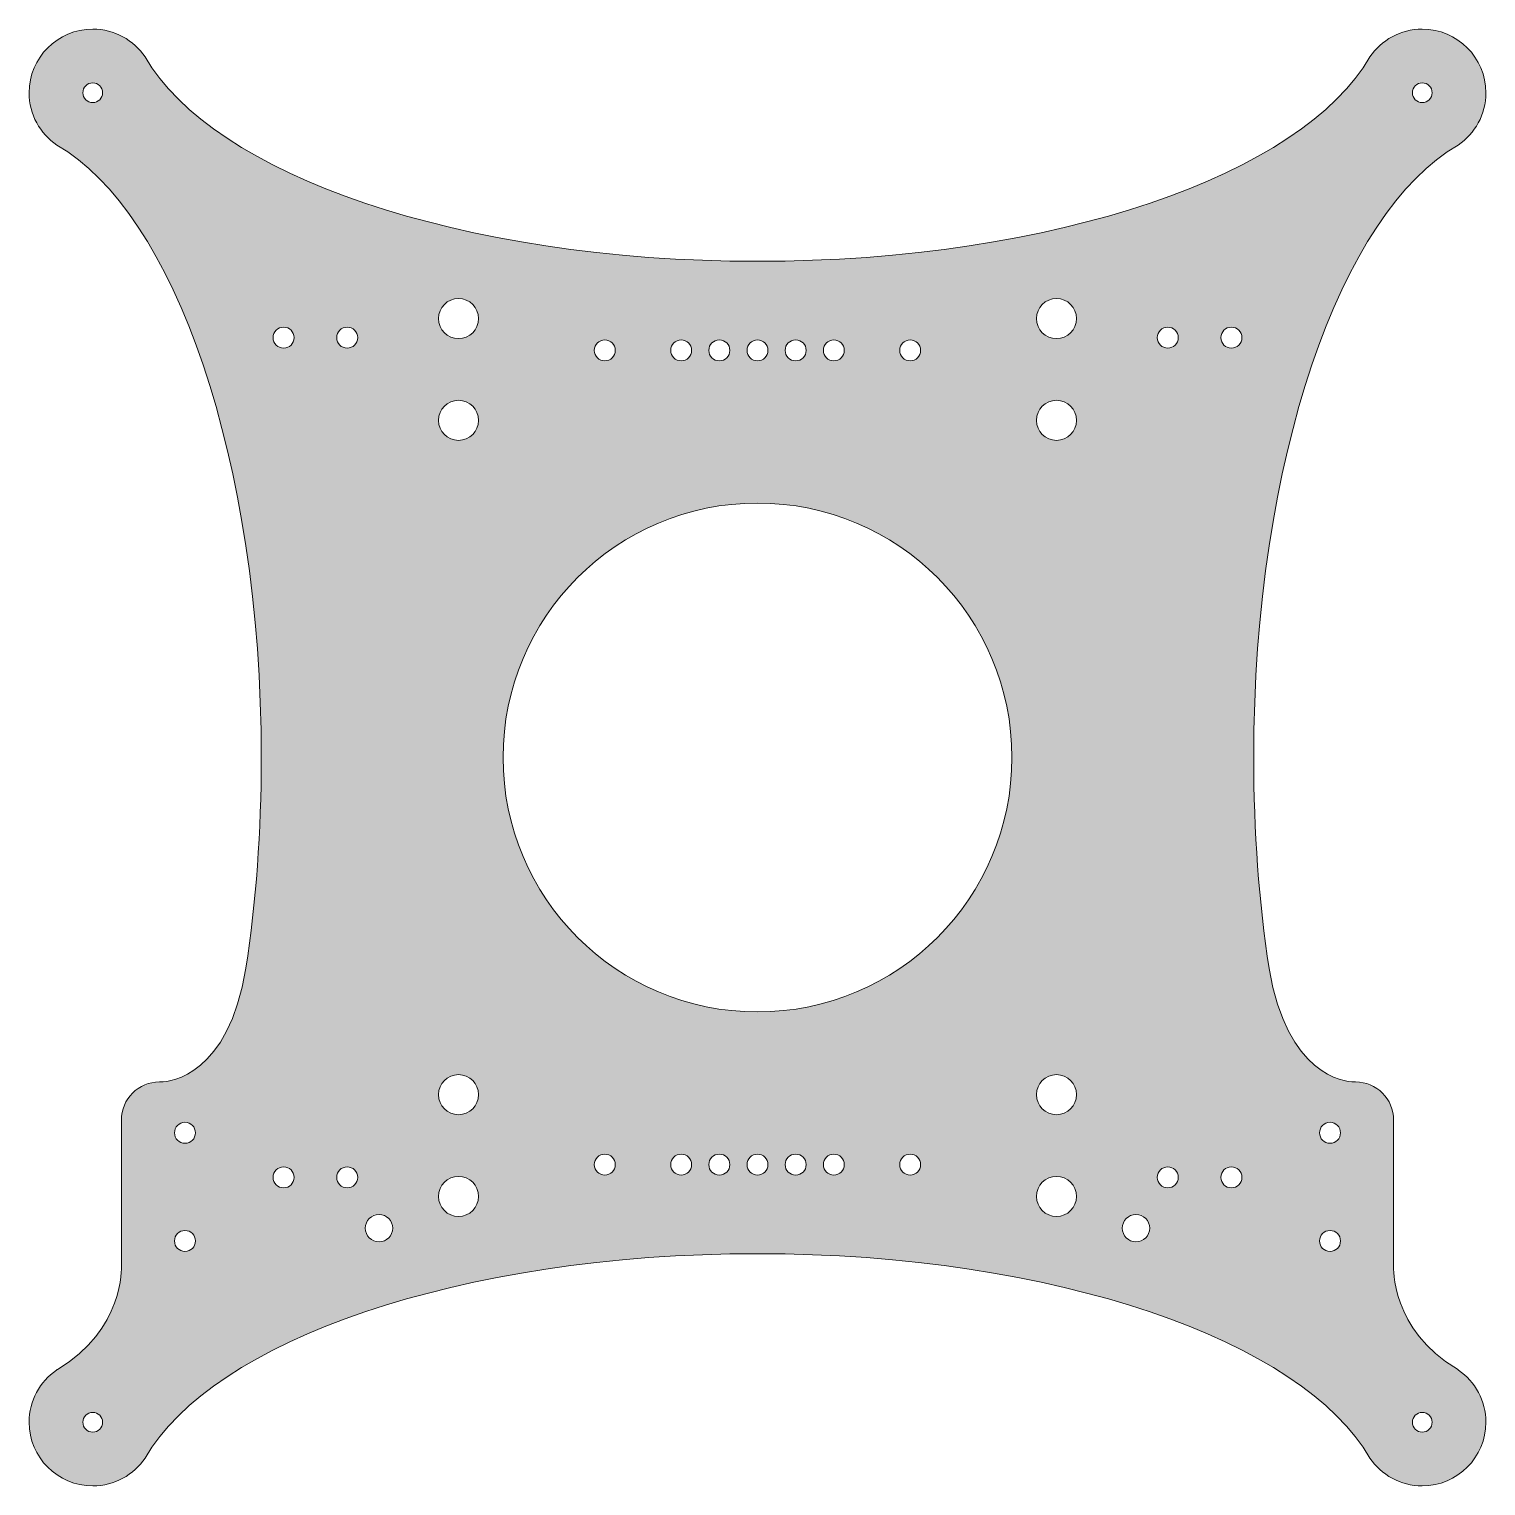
# Model space of a CAD drawing. Header units: inches. Extents: x 1 to 230, y 0 to 230.
import ezdxf

# ---------------------------------------------------------------- set-up
doc = ezdxf.new("R2010")
doc.units = ezdxf.units.IN
doc.header["$MEASUREMENT"] = 0
doc.layers.add('Calque 1', color=7, linetype='Continuous')

msp = doc.modelspace()

# ---------------------------------------------------------------- hatches: boundary and pattern name
at = {"layer": 'Calque 1'}
h = msp.add_hatch(color=250, dxfattribs=at)
h.dxf.hatch_style = 2
edge = h.paths.add_edge_path()
edge.add_spline(control_points=[(225.21, 18.7), (225.22, 18.7), (225.22, 18.7), (225.23, 18.69), (225.21, 18.71), (225.19, 18.72), (225.17, 18.73), (225.16, 18.74), (225.16, 18.74), (225.15, 18.75), (225.1, 18.77), (225.06, 18.8), (225.02, 18.82), (214.52, 25.03), (215, 35), (215, 35), (215, 35), (215, 58), (215, 58), (215, 61.31), (212.31, 64), (209, 64), (209, 64), (208.78, 64), (208.78, 64), (207.24, 64.04), (198.21, 65.01), (195.42, 81.84), (193.85, 92.2), (193, 103.37), (193, 115), (193, 161.68), (206.71, 200.81), (225.15, 211.26), (227.78, 213.06), (229.5, 216.08), (229.5, 219.5), (229.5, 225.02), (225.02, 229.5), (219.5, 229.5), (216.07, 229.5), (213.06, 227.77), (211.25, 225.15), (200.8, 206.71), (161.68, 193), (115, 193), (68.32, 193), (29.2, 206.71), (18.75, 225.15), (16.94, 227.77), (13.93, 229.5), (10.5, 229.5), (4.98, 229.5), (0.5, 225.02), (0.5, 219.5), (0.5, 216.08), (2.22, 213.06), (4.85, 211.26), (23.29, 200.81), (37, 161.68), (37, 115), (37, 103.38), (36.15, 92.23), (34.59, 81.87), (31.8, 65.01), (22.76, 64.04), (21.22, 64), (21.22, 64), (21, 64), (21, 64), (17.69, 64), (15, 61.31), (15, 58), (15, 58), (15, 35), (15, 35), (15, 35), (15, 35), (15, 35), (15, 35), (15, 35), (15, 35), (15, 35), (15.48, 25.01), (4.96, 18.81), (4.92, 18.79), (4.88, 18.76), (4.85, 18.74), (4.84, 18.74), (4.84, 18.74), (4.83, 18.73), (4.81, 18.72), (4.79, 18.71), (4.77, 18.69), (4.78, 18.7), (4.78, 18.7), (4.79, 18.7), (2.2, 16.89), (0.5, 13.9), (0.5, 10.5), (0.5, 4.98), (4.98, 0.5), (10.5, 0.5), (13.93, 0.5), (16.94, 2.23), (18.75, 4.85), (29.2, 23.29), (68.32, 37), (115, 37), (161.68, 37), (200.8, 23.29), (211.25, 4.85), (213.06, 2.23), (216.07, 0.5), (219.5, 0.5), (225.02, 0.5), (229.5, 4.98), (229.5, 10.5), (229.5, 13.9), (227.8, 16.89), (225.21, 18.7)], knot_values=[0, 0, 0, 0, 1, 1, 1, 2, 2, 2, 3, 3, 3, 4, 4, 4, 5, 5, 5, 6, 6, 6, 7, 7, 7, 8, 8, 8, 9, 9, 9, 10, 10, 10, 11, 11, 11, 12, 12, 12, 13, 13, 13, 14, 14, 14, 15, 15, 15, 16, 16, 16, 17, 17, 17, 18, 18, 18, 19, 19, 19, 20, 20, 20, 21, 21, 21, 22, 22, 22, 23, 23, 23, 24, 24, 24, 25, 25, 25, 26, 26, 26, 27, 27, 27, 28, 28, 28, 29, 29, 29, 30, 30, 30, 31, 31, 31, 32, 32, 32, 33, 33, 33, 34, 34, 34, 35, 35, 35, 36, 36, 36, 37, 37, 37, 38, 38, 38, 39, 39, 39, 40, 40, 40, 40], degree=3, periodic=1)
edge = h.paths.add_edge_path()
edge.add_spline(control_points=[(219.5, 221.05), (220.36, 221.05), (221.05, 220.36), (221.05, 219.5), (221.05, 218.64), (220.36, 217.95), (219.5, 217.95), (218.64, 217.95), (217.95, 218.64), (217.95, 219.5), (217.95, 220.36), (218.64, 221.05), (219.5, 221.05)], knot_values=[0, 0, 0, 0, 1, 1, 1, 2, 2, 2, 3, 3, 3, 4, 4, 4, 4], degree=3, periodic=1)
edge = h.paths.add_edge_path()
edge.add_spline(control_points=[(10.5, 217.95), (9.64, 217.95), (8.95, 218.64), (8.95, 219.5), (8.95, 220.36), (9.64, 221.05), (10.5, 221.05), (11.36, 221.05), (12.05, 220.36), (12.05, 219.5), (12.05, 218.64), (11.36, 217.95), (10.5, 217.95)], knot_values=[0, 0, 0, 0, 1, 1, 1, 2, 2, 2, 3, 3, 3, 4, 4, 4, 4], degree=3, periodic=1)
edge = h.paths.add_edge_path()
edge.add_spline(control_points=[(10.5, 8.95), (9.64, 8.95), (8.95, 9.64), (8.95, 10.5), (8.95, 11.36), (9.64, 12.05), (10.5, 12.05), (11.36, 12.05), (12.05, 11.36), (12.05, 10.5), (12.05, 9.64), (11.36, 8.95), (10.5, 8.95)], knot_values=[0, 0, 0, 0, 1, 1, 1, 2, 2, 2, 3, 3, 3, 4, 4, 4, 4], degree=3, periodic=1)
edge = h.paths.add_edge_path()
edge.add_spline(control_points=[(25, 37.35), (24.09, 37.35), (23.35, 38.09), (23.35, 39), (23.35, 39.91), (24.09, 40.65), (25, 40.65), (25.91, 40.65), (26.65, 39.91), (26.65, 39), (26.65, 38.09), (25.91, 37.35), (25, 37.35)], knot_values=[0, 0, 0, 0, 1, 1, 1, 2, 2, 2, 3, 3, 3, 4, 4, 4, 4], degree=3, periodic=1)
edge = h.paths.add_edge_path()
edge.add_spline(control_points=[(25, 54.35), (24.09, 54.35), (23.35, 55.09), (23.35, 56), (23.35, 56.91), (24.09, 57.65), (25, 57.65), (25.91, 57.65), (26.65, 56.91), (26.65, 56), (26.65, 55.09), (25.91, 54.35), (25, 54.35)], knot_values=[0, 0, 0, 0, 1, 1, 1, 2, 2, 2, 3, 3, 3, 4, 4, 4, 4], degree=3, periodic=1)
edge = h.paths.add_edge_path()
edge.add_spline(control_points=[(139, 180.65), (139.91, 180.65), (140.65, 179.91), (140.65, 179), (140.65, 178.09), (139.91, 177.35), (139, 177.35), (138.09, 177.35), (137.35, 178.09), (137.35, 179), (137.35, 179.91), (138.09, 180.65), (139, 180.65)], knot_values=[0, 0, 0, 0, 1, 1, 1, 2, 2, 2, 3, 3, 3, 4, 4, 4, 4], degree=3, periodic=1)
edge = h.paths.add_edge_path()
edge.add_spline(control_points=[(127, 180.65), (127.91, 180.65), (128.65, 179.91), (128.65, 179), (128.65, 178.09), (127.91, 177.35), (127, 177.35), (126.09, 177.35), (125.35, 178.09), (125.35, 179), (125.35, 179.91), (126.09, 180.65), (127, 180.65)], knot_values=[0, 0, 0, 0, 1, 1, 1, 2, 2, 2, 3, 3, 3, 4, 4, 4, 4], degree=3, periodic=1)
edge = h.paths.add_edge_path()
edge.add_spline(control_points=[(121, 180.65), (121.91, 180.65), (122.65, 179.91), (122.65, 179), (122.65, 178.09), (121.91, 177.35), (121, 177.35), (120.09, 177.35), (119.35, 178.09), (119.35, 179), (119.35, 179.91), (120.09, 180.65), (121, 180.65)], knot_values=[0, 0, 0, 0, 1, 1, 1, 2, 2, 2, 3, 3, 3, 4, 4, 4, 4], degree=3, periodic=1)
edge = h.paths.add_edge_path()
edge.add_spline(control_points=[(115, 180.65), (115.91, 180.65), (116.65, 179.91), (116.65, 179), (116.65, 178.09), (115.91, 177.35), (115, 177.35), (114.09, 177.35), (113.35, 178.09), (113.35, 179), (113.35, 179.91), (114.09, 180.65), (115, 180.65)], knot_values=[0, 0, 0, 0, 1, 1, 1, 2, 2, 2, 3, 3, 3, 4, 4, 4, 4], degree=3, periodic=1)
edge = h.paths.add_edge_path()
edge.add_spline(control_points=[(109, 180.65), (109.91, 180.65), (110.65, 179.91), (110.65, 179), (110.65, 178.09), (109.91, 177.35), (109, 177.35), (108.09, 177.35), (107.35, 178.09), (107.35, 179), (107.35, 179.91), (108.09, 180.65), (109, 180.65)], knot_values=[0, 0, 0, 0, 1, 1, 1, 2, 2, 2, 3, 3, 3, 4, 4, 4, 4], degree=3, periodic=1)
edge = h.paths.add_edge_path()
edge.add_spline(control_points=[(103, 180.65), (103.91, 180.65), (104.65, 179.91), (104.65, 179), (104.65, 178.09), (103.91, 177.35), (103, 177.35), (102.09, 177.35), (101.35, 178.09), (101.35, 179), (101.35, 179.91), (102.09, 180.65), (103, 180.65)], knot_values=[0, 0, 0, 0, 1, 1, 1, 2, 2, 2, 3, 3, 3, 4, 4, 4, 4], degree=3, periodic=1)
edge = h.paths.add_edge_path()
edge.add_spline(control_points=[(91, 180.65), (91.91, 180.65), (92.65, 179.91), (92.65, 179), (92.65, 178.09), (91.91, 177.35), (91, 177.35), (90.09, 177.35), (89.35, 178.09), (89.35, 179), (89.35, 179.91), (90.09, 180.65), (91, 180.65)], knot_values=[0, 0, 0, 0, 1, 1, 1, 2, 2, 2, 3, 3, 3, 4, 4, 4, 4], degree=3, periodic=1)
edge = h.paths.add_edge_path()
edge.add_spline(control_points=[(40.5, 47.35), (39.59, 47.35), (38.85, 48.09), (38.85, 49), (38.85, 49.91), (39.59, 50.65), (40.5, 50.65), (41.41, 50.65), (42.15, 49.91), (42.15, 49), (42.15, 48.09), (41.41, 47.35), (40.5, 47.35)], knot_values=[0, 0, 0, 0, 1, 1, 1, 2, 2, 2, 3, 3, 3, 4, 4, 4, 4], degree=3, periodic=1)
edge = h.paths.add_edge_path()
edge.add_spline(control_points=[(40.5, 179.35), (39.59, 179.35), (38.85, 180.09), (38.85, 181), (38.85, 181.91), (39.59, 182.65), (40.5, 182.65), (41.41, 182.65), (42.15, 181.91), (42.15, 181), (42.15, 180.09), (41.41, 179.35), (40.5, 179.35)], knot_values=[0, 0, 0, 0, 1, 1, 1, 2, 2, 2, 3, 3, 3, 4, 4, 4, 4], degree=3, periodic=1)
edge = h.paths.add_edge_path()
edge.add_spline(control_points=[(50.5, 47.35), (49.59, 47.35), (48.85, 48.09), (48.85, 49), (48.85, 49.91), (49.59, 50.65), (50.5, 50.65), (51.41, 50.65), (52.15, 49.91), (52.15, 49), (52.15, 48.09), (51.41, 47.35), (50.5, 47.35)], knot_values=[0, 0, 0, 0, 1, 1, 1, 2, 2, 2, 3, 3, 3, 4, 4, 4, 4], degree=3, periodic=1)
edge = h.paths.add_edge_path()
edge.add_spline(control_points=[(50.5, 179.35), (49.59, 179.35), (48.85, 180.09), (48.85, 181), (48.85, 181.91), (49.59, 182.65), (50.5, 182.65), (51.41, 182.65), (52.15, 181.91), (52.15, 181), (52.15, 180.09), (51.41, 179.35), (50.5, 179.35)], knot_values=[0, 0, 0, 0, 1, 1, 1, 2, 2, 2, 3, 3, 3, 4, 4, 4, 4], degree=3, periodic=1)
edge = h.paths.add_edge_path()
edge.add_spline(control_points=[(55.5, 38.85), (54.31, 38.85), (53.35, 39.81), (53.35, 41), (53.35, 42.19), (54.31, 43.15), (55.5, 43.15), (56.69, 43.15), (57.65, 42.19), (57.65, 41), (57.65, 39.81), (56.69, 38.85), (55.5, 38.85)], knot_values=[0, 0, 0, 0, 1, 1, 1, 2, 2, 2, 3, 3, 3, 4, 4, 4, 4], degree=3, periodic=1)
edge = h.paths.add_edge_path()
edge.add_spline(control_points=[(68, 42.85), (66.26, 42.85), (64.85, 44.26), (64.85, 46), (64.85, 47.74), (66.26, 49.15), (68, 49.15), (69.74, 49.15), (71.15, 47.74), (71.15, 46), (71.15, 44.26), (69.74, 42.85), (68, 42.85)], knot_values=[0, 0, 0, 0, 1, 1, 1, 2, 2, 2, 3, 3, 3, 4, 4, 4, 4], degree=3, periodic=1)
edge = h.paths.add_edge_path()
edge.add_spline(control_points=[(68, 58.85), (66.26, 58.85), (64.85, 60.26), (64.85, 62), (64.85, 63.74), (66.26, 65.15), (68, 65.15), (69.74, 65.15), (71.15, 63.74), (71.15, 62), (71.15, 60.26), (69.74, 58.85), (68, 58.85)], knot_values=[0, 0, 0, 0, 1, 1, 1, 2, 2, 2, 3, 3, 3, 4, 4, 4, 4], degree=3, periodic=1)
edge = h.paths.add_edge_path()
edge.add_spline(control_points=[(68, 164.85), (66.26, 164.85), (64.85, 166.26), (64.85, 168), (64.85, 169.74), (66.26, 171.15), (68, 171.15), (69.74, 171.15), (71.15, 169.74), (71.15, 168), (71.15, 166.26), (69.74, 164.85), (68, 164.85)], knot_values=[0, 0, 0, 0, 1, 1, 1, 2, 2, 2, 3, 3, 3, 4, 4, 4, 4], degree=3, periodic=1)
edge = h.paths.add_edge_path()
edge.add_spline(control_points=[(68, 180.85), (66.26, 180.85), (64.85, 182.26), (64.85, 184), (64.85, 185.74), (66.26, 187.15), (68, 187.15), (69.74, 187.15), (71.15, 185.74), (71.15, 184), (71.15, 182.26), (69.74, 180.85), (68, 180.85)], knot_values=[0, 0, 0, 0, 1, 1, 1, 2, 2, 2, 3, 3, 3, 4, 4, 4, 4], degree=3, periodic=1)
edge = h.paths.add_edge_path()
edge.add_spline(control_points=[(91, 49.35), (90.09, 49.35), (89.35, 50.09), (89.35, 51), (89.35, 51.91), (90.09, 52.65), (91, 52.65), (91.91, 52.65), (92.65, 51.91), (92.65, 51), (92.65, 50.09), (91.91, 49.35), (91, 49.35)], knot_values=[0, 0, 0, 0, 1, 1, 1, 2, 2, 2, 3, 3, 3, 4, 4, 4, 4], degree=3, periodic=1)
edge = h.paths.add_edge_path()
edge.add_spline(control_points=[(103, 49.35), (102.09, 49.35), (101.35, 50.09), (101.35, 51), (101.35, 51.91), (102.09, 52.65), (103, 52.65), (103.91, 52.65), (104.65, 51.91), (104.65, 51), (104.65, 50.09), (103.91, 49.35), (103, 49.35)], knot_values=[0, 0, 0, 0, 1, 1, 1, 2, 2, 2, 3, 3, 3, 4, 4, 4, 4], degree=3, periodic=1)
edge = h.paths.add_edge_path()
edge.add_spline(control_points=[(109, 49.35), (108.09, 49.35), (107.35, 50.09), (107.35, 51), (107.35, 51.91), (108.09, 52.65), (109, 52.65), (109.91, 52.65), (110.65, 51.91), (110.65, 51), (110.65, 50.09), (109.91, 49.35), (109, 49.35)], knot_values=[0, 0, 0, 0, 1, 1, 1, 2, 2, 2, 3, 3, 3, 4, 4, 4, 4], degree=3, periodic=1)
edge = h.paths.add_edge_path()
edge.add_spline(control_points=[(115, 49.35), (114.09, 49.35), (113.35, 50.09), (113.35, 51), (113.35, 51.91), (114.09, 52.65), (115, 52.65), (115.91, 52.65), (116.65, 51.91), (116.65, 51), (116.65, 50.09), (115.91, 49.35), (115, 49.35)], knot_values=[0, 0, 0, 0, 1, 1, 1, 2, 2, 2, 3, 3, 3, 4, 4, 4, 4], degree=3, periodic=1)
edge = h.paths.add_edge_path()
edge.add_spline(control_points=[(121, 49.35), (120.09, 49.35), (119.35, 50.09), (119.35, 51), (119.35, 51.91), (120.09, 52.65), (121, 52.65), (121.91, 52.65), (122.65, 51.91), (122.65, 51), (122.65, 50.09), (121.91, 49.35), (121, 49.35)], knot_values=[0, 0, 0, 0, 1, 1, 1, 2, 2, 2, 3, 3, 3, 4, 4, 4, 4], degree=3, periodic=1)
edge = h.paths.add_edge_path()
edge.add_spline(control_points=[(127, 49.35), (126.09, 49.35), (125.35, 50.09), (125.35, 51), (125.35, 51.91), (126.09, 52.65), (127, 52.65), (127.91, 52.65), (128.65, 51.91), (128.65, 51), (128.65, 50.09), (127.91, 49.35), (127, 49.35)], knot_values=[0, 0, 0, 0, 1, 1, 1, 2, 2, 2, 3, 3, 3, 4, 4, 4, 4], degree=3, periodic=1)
edge = h.paths.add_edge_path()
edge.add_spline(control_points=[(139, 49.35), (138.09, 49.35), (137.35, 50.09), (137.35, 51), (137.35, 51.91), (138.09, 52.65), (139, 52.65), (139.91, 52.65), (140.65, 51.91), (140.65, 51), (140.65, 50.09), (139.91, 49.35), (139, 49.35)], knot_values=[0, 0, 0, 0, 1, 1, 1, 2, 2, 2, 3, 3, 3, 4, 4, 4, 4], degree=3, periodic=1)
edge = h.paths.add_edge_path()
edge.add_spline(control_points=[(115, 75), (92.91, 75), (75, 92.91), (75, 115), (75, 137.09), (92.91, 155), (115, 155), (137.09, 155), (155, 137.09), (155, 115), (155, 92.91), (137.09, 75), (115, 75)], knot_values=[0, 0, 0, 0, 1, 1, 1, 2, 2, 2, 3, 3, 3, 4, 4, 4, 4], degree=3, periodic=1)
edge = h.paths.add_edge_path()
edge.add_spline(control_points=[(162, 42.85), (160.26, 42.85), (158.85, 44.26), (158.85, 46), (158.85, 47.74), (160.26, 49.15), (162, 49.15), (163.74, 49.15), (165.15, 47.74), (165.15, 46), (165.15, 44.26), (163.74, 42.85), (162, 42.85)], knot_values=[0, 0, 0, 0, 1, 1, 1, 2, 2, 2, 3, 3, 3, 4, 4, 4, 4], degree=3, periodic=1)
edge = h.paths.add_edge_path()
edge.add_spline(control_points=[(162, 58.85), (160.26, 58.85), (158.85, 60.26), (158.85, 62), (158.85, 63.74), (160.26, 65.15), (162, 65.15), (163.74, 65.15), (165.15, 63.74), (165.15, 62), (165.15, 60.26), (163.74, 58.85), (162, 58.85)], knot_values=[0, 0, 0, 0, 1, 1, 1, 2, 2, 2, 3, 3, 3, 4, 4, 4, 4], degree=3, periodic=1)
edge = h.paths.add_edge_path()
edge.add_spline(control_points=[(162, 164.85), (160.26, 164.85), (158.85, 166.26), (158.85, 168), (158.85, 169.74), (160.26, 171.15), (162, 171.15), (163.74, 171.15), (165.15, 169.74), (165.15, 168), (165.15, 166.26), (163.74, 164.85), (162, 164.85)], knot_values=[0, 0, 0, 0, 1, 1, 1, 2, 2, 2, 3, 3, 3, 4, 4, 4, 4], degree=3, periodic=1)
edge = h.paths.add_edge_path()
edge.add_spline(control_points=[(162, 180.85), (160.26, 180.85), (158.85, 182.26), (158.85, 184), (158.85, 185.74), (160.26, 187.15), (162, 187.15), (163.74, 187.15), (165.15, 185.74), (165.15, 184), (165.15, 182.26), (163.74, 180.85), (162, 180.85)], knot_values=[0, 0, 0, 0, 1, 1, 1, 2, 2, 2, 3, 3, 3, 4, 4, 4, 4], degree=3, periodic=1)
edge = h.paths.add_edge_path()
edge.add_spline(control_points=[(174.5, 38.85), (173.31, 38.85), (172.35, 39.81), (172.35, 41), (172.35, 42.19), (173.31, 43.15), (174.5, 43.15), (175.69, 43.15), (176.65, 42.19), (176.65, 41), (176.65, 39.81), (175.69, 38.85), (174.5, 38.85)], knot_values=[0, 0, 0, 0, 1, 1, 1, 2, 2, 2, 3, 3, 3, 4, 4, 4, 4], degree=3, periodic=1)
edge = h.paths.add_edge_path()
edge.add_spline(control_points=[(179.5, 47.35), (178.59, 47.35), (177.85, 48.09), (177.85, 49), (177.85, 49.91), (178.59, 50.65), (179.5, 50.65), (180.41, 50.65), (181.15, 49.91), (181.15, 49), (181.15, 48.09), (180.41, 47.35), (179.5, 47.35)], knot_values=[0, 0, 0, 0, 1, 1, 1, 2, 2, 2, 3, 3, 3, 4, 4, 4, 4], degree=3, periodic=1)
edge = h.paths.add_edge_path()
edge.add_spline(control_points=[(179.5, 179.35), (178.59, 179.35), (177.85, 180.09), (177.85, 181), (177.85, 181.91), (178.59, 182.65), (179.5, 182.65), (180.41, 182.65), (181.15, 181.91), (181.15, 181), (181.15, 180.09), (180.41, 179.35), (179.5, 179.35)], knot_values=[0, 0, 0, 0, 1, 1, 1, 2, 2, 2, 3, 3, 3, 4, 4, 4, 4], degree=3, periodic=1)
edge = h.paths.add_edge_path()
edge.add_spline(control_points=[(189.5, 47.35), (188.59, 47.35), (187.85, 48.09), (187.85, 49), (187.85, 49.91), (188.59, 50.65), (189.5, 50.65), (190.41, 50.65), (191.15, 49.91), (191.15, 49), (191.15, 48.09), (190.41, 47.35), (189.5, 47.35)], knot_values=[0, 0, 0, 0, 1, 1, 1, 2, 2, 2, 3, 3, 3, 4, 4, 4, 4], degree=3, periodic=1)
edge = h.paths.add_edge_path()
edge.add_spline(control_points=[(189.5, 179.35), (188.59, 179.35), (187.85, 180.09), (187.85, 181), (187.85, 181.91), (188.59, 182.65), (189.5, 182.65), (190.41, 182.65), (191.15, 181.91), (191.15, 181), (191.15, 180.09), (190.41, 179.35), (189.5, 179.35)], knot_values=[0, 0, 0, 0, 1, 1, 1, 2, 2, 2, 3, 3, 3, 4, 4, 4, 4], degree=3, periodic=1)
edge = h.paths.add_edge_path()
edge.add_spline(control_points=[(205, 37.35), (204.09, 37.35), (203.35, 38.09), (203.35, 39), (203.35, 39.91), (204.09, 40.65), (205, 40.65), (205.91, 40.65), (206.65, 39.91), (206.65, 39), (206.65, 38.09), (205.91, 37.35), (205, 37.35)], knot_values=[0, 0, 0, 0, 1, 1, 1, 2, 2, 2, 3, 3, 3, 4, 4, 4, 4], degree=3, periodic=1)
edge = h.paths.add_edge_path()
edge.add_spline(control_points=[(205, 54.35), (204.09, 54.35), (203.35, 55.09), (203.35, 56), (203.35, 56.91), (204.09, 57.65), (205, 57.65), (205.91, 57.65), (206.65, 56.91), (206.65, 56), (206.65, 55.09), (205.91, 54.35), (205, 54.35)], knot_values=[0, 0, 0, 0, 1, 1, 1, 2, 2, 2, 3, 3, 3, 4, 4, 4, 4], degree=3, periodic=1)
edge = h.paths.add_edge_path()
edge.add_spline(control_points=[(219.5, 8.95), (218.64, 8.95), (217.95, 9.64), (217.95, 10.5), (217.95, 11.36), (218.64, 12.05), (219.5, 12.05), (220.36, 12.05), (221.05, 11.36), (221.05, 10.5), (221.05, 9.64), (220.36, 8.95), (219.5, 8.95)], knot_values=[0, 0, 0, 0, 1, 1, 1, 2, 2, 2, 3, 3, 3, 4, 4, 4, 4], degree=3, periodic=1)

# ---------------------------------------------------------------- linework, layer by layer
at = {"layer": 'Calque 1', "lineweight": 0}
for points, knots in [([(225.21, 18.7), (225.22, 18.7), (225.22, 18.7), (225.23, 18.69), (225.21, 18.71), (225.19, 18.72), (225.17, 18.73), (225.16, 18.74), (225.16, 18.74), (225.15, 18.75), (225.1, 18.77), (225.06, 18.8), (225.02, 18.82), (214.52, 25.03), (215, 35), (215, 35), (215, 35), (215, 58), (215, 58), (215, 61.31), (212.31, 64), (209, 64), (209, 64), (208.78, 64), (208.78, 64), (207.24, 64.04), (198.21, 65.01), (195.42, 81.84), (193.85, 92.2), (193, 103.37), (193, 115), (193, 161.68), (206.71, 200.81), (225.15, 211.26), (227.78, 213.06), (229.5, 216.08), (229.5, 219.5), (229.5, 225.02), (225.02, 229.5), (219.5, 229.5), (216.07, 229.5), (213.06, 227.77), (211.25, 225.15), (200.8, 206.71), (161.68, 193), (115, 193), (68.32, 193), (29.2, 206.71), (18.75, 225.15), (16.94, 227.77), (13.93, 229.5), (10.5, 229.5), (4.98, 229.5), (0.5, 225.02), (0.5, 219.5), (0.5, 216.08), (2.22, 213.06), (4.85, 211.26), (23.29, 200.81), (37, 161.68), (37, 115), (37, 103.38), (36.15, 92.23), (34.59, 81.87), (31.8, 65.01), (22.76, 64.04), (21.22, 64), (21.22, 64), (21, 64), (21, 64), (17.69, 64), (15, 61.31), (15, 58), (15, 58), (15, 35), (15, 35), (15, 35), (15, 35), (15, 35), (15, 35), (15, 35), (15, 35), (15, 35), (15.48, 25.01), (4.96, 18.81), (4.92, 18.79), (4.88, 18.76), (4.85, 18.74), (4.84, 18.74), (4.84, 18.74), (4.83, 18.73), (4.81, 18.72), (4.79, 18.71), (4.77, 18.69), (4.78, 18.7), (4.78, 18.7), (4.79, 18.7), (2.2, 16.89), (0.5, 13.9), (0.5, 10.5), (0.5, 4.98), (4.98, 0.5), (10.5, 0.5), (13.93, 0.5), (16.94, 2.23), (18.75, 4.85), (29.2, 23.29), (68.32, 37), (115, 37), (161.68, 37), (200.8, 23.29), (211.25, 4.85), (213.06, 2.23), (216.07, 0.5), (219.5, 0.5), (225.02, 0.5), (229.5, 4.98), (229.5, 10.5), (229.5, 13.9), (227.8, 16.89), (225.21, 18.7)], [0, 0, 0, 0, 1, 1, 1, 2, 2, 2, 3, 3, 3, 4, 4, 4, 5, 5, 5, 6, 6, 6, 7, 7, 7, 8, 8, 8, 9, 9, 9, 10, 10, 10, 11, 11, 11, 12, 12, 12, 13, 13, 13, 14, 14, 14, 15, 15, 15, 16, 16, 16, 17, 17, 17, 18, 18, 18, 19, 19, 19, 20, 20, 20, 21, 21, 21, 22, 22, 22, 23, 23, 23, 24, 24, 24, 25, 25, 25, 26, 26, 26, 27, 27, 27, 28, 28, 28, 29, 29, 29, 30, 30, 30, 31, 31, 31, 32, 32, 32, 33, 33, 33, 34, 34, 34, 35, 35, 35, 36, 36, 36, 37, 37, 37, 38, 38, 38, 39, 39, 39, 40, 40, 40, 40]), ([(10.5, 217.95), (9.64, 217.95), (8.95, 218.64), (8.95, 219.5), (8.95, 220.36), (9.64, 221.05), (10.5, 221.05), (11.36, 221.05), (12.05, 220.36), (12.05, 219.5), (12.05, 218.64), (11.36, 217.95), (10.5, 217.95)], [0, 0, 0, 0, 1, 1, 1, 2, 2, 2, 3, 3, 3, 4, 4, 4, 4]), ([(219.5, 221.05), (220.36, 221.05), (221.05, 220.36), (221.05, 219.5), (221.05, 218.64), (220.36, 217.95), (219.5, 217.95), (218.64, 217.95), (217.95, 218.64), (217.95, 219.5), (217.95, 220.36), (218.64, 221.05), (219.5, 221.05)], [0, 0, 0, 0, 1, 1, 1, 2, 2, 2, 3, 3, 3, 4, 4, 4, 4]), ([(68, 180.85), (66.26, 180.85), (64.85, 182.26), (64.85, 184), (64.85, 185.74), (66.26, 187.15), (68, 187.15), (69.74, 187.15), (71.15, 185.74), (71.15, 184), (71.15, 182.26), (69.74, 180.85), (68, 180.85)], [0, 0, 0, 0, 1, 1, 1, 2, 2, 2, 3, 3, 3, 4, 4, 4, 4]), ([(162, 180.85), (160.26, 180.85), (158.85, 182.26), (158.85, 184), (158.85, 185.74), (160.26, 187.15), (162, 187.15), (163.74, 187.15), (165.15, 185.74), (165.15, 184), (165.15, 182.26), (163.74, 180.85), (162, 180.85)], [0, 0, 0, 0, 1, 1, 1, 2, 2, 2, 3, 3, 3, 4, 4, 4, 4]), ([(40.5, 179.35), (39.59, 179.35), (38.85, 180.09), (38.85, 181), (38.85, 181.91), (39.59, 182.65), (40.5, 182.65), (41.41, 182.65), (42.15, 181.91), (42.15, 181), (42.15, 180.09), (41.41, 179.35), (40.5, 179.35)], [0, 0, 0, 0, 1, 1, 1, 2, 2, 2, 3, 3, 3, 4, 4, 4, 4]), ([(50.5, 179.35), (49.59, 179.35), (48.85, 180.09), (48.85, 181), (48.85, 181.91), (49.59, 182.65), (50.5, 182.65), (51.41, 182.65), (52.15, 181.91), (52.15, 181), (52.15, 180.09), (51.41, 179.35), (50.5, 179.35)], [0, 0, 0, 0, 1, 1, 1, 2, 2, 2, 3, 3, 3, 4, 4, 4, 4]), ([(179.5, 179.35), (178.59, 179.35), (177.85, 180.09), (177.85, 181), (177.85, 181.91), (178.59, 182.65), (179.5, 182.65), (180.41, 182.65), (181.15, 181.91), (181.15, 181), (181.15, 180.09), (180.41, 179.35), (179.5, 179.35)], [0, 0, 0, 0, 1, 1, 1, 2, 2, 2, 3, 3, 3, 4, 4, 4, 4]), ([(189.5, 179.35), (188.59, 179.35), (187.85, 180.09), (187.85, 181), (187.85, 181.91), (188.59, 182.65), (189.5, 182.65), (190.41, 182.65), (191.15, 181.91), (191.15, 181), (191.15, 180.09), (190.41, 179.35), (189.5, 179.35)], [0, 0, 0, 0, 1, 1, 1, 2, 2, 2, 3, 3, 3, 4, 4, 4, 4]), ([(91, 180.65), (91.91, 180.65), (92.65, 179.91), (92.65, 179), (92.65, 178.09), (91.91, 177.35), (91, 177.35), (90.09, 177.35), (89.35, 178.09), (89.35, 179), (89.35, 179.91), (90.09, 180.65), (91, 180.65)], [0, 0, 0, 0, 1, 1, 1, 2, 2, 2, 3, 3, 3, 4, 4, 4, 4]), ([(103, 180.65), (103.91, 180.65), (104.65, 179.91), (104.65, 179), (104.65, 178.09), (103.91, 177.35), (103, 177.35), (102.09, 177.35), (101.35, 178.09), (101.35, 179), (101.35, 179.91), (102.09, 180.65), (103, 180.65)], [0, 0, 0, 0, 1, 1, 1, 2, 2, 2, 3, 3, 3, 4, 4, 4, 4]), ([(109, 180.65), (109.91, 180.65), (110.65, 179.91), (110.65, 179), (110.65, 178.09), (109.91, 177.35), (109, 177.35), (108.09, 177.35), (107.35, 178.09), (107.35, 179), (107.35, 179.91), (108.09, 180.65), (109, 180.65)], [0, 0, 0, 0, 1, 1, 1, 2, 2, 2, 3, 3, 3, 4, 4, 4, 4]), ([(115, 180.65), (115.91, 180.65), (116.65, 179.91), (116.65, 179), (116.65, 178.09), (115.91, 177.35), (115, 177.35), (114.09, 177.35), (113.35, 178.09), (113.35, 179), (113.35, 179.91), (114.09, 180.65), (115, 180.65)], [0, 0, 0, 0, 1, 1, 1, 2, 2, 2, 3, 3, 3, 4, 4, 4, 4]), ([(121, 180.65), (121.91, 180.65), (122.65, 179.91), (122.65, 179), (122.65, 178.09), (121.91, 177.35), (121, 177.35), (120.09, 177.35), (119.35, 178.09), (119.35, 179), (119.35, 179.91), (120.09, 180.65), (121, 180.65)], [0, 0, 0, 0, 1, 1, 1, 2, 2, 2, 3, 3, 3, 4, 4, 4, 4]), ([(127, 180.65), (127.91, 180.65), (128.65, 179.91), (128.65, 179), (128.65, 178.09), (127.91, 177.35), (127, 177.35), (126.09, 177.35), (125.35, 178.09), (125.35, 179), (125.35, 179.91), (126.09, 180.65), (127, 180.65)], [0, 0, 0, 0, 1, 1, 1, 2, 2, 2, 3, 3, 3, 4, 4, 4, 4]), ([(139, 180.65), (139.91, 180.65), (140.65, 179.91), (140.65, 179), (140.65, 178.09), (139.91, 177.35), (139, 177.35), (138.09, 177.35), (137.35, 178.09), (137.35, 179), (137.35, 179.91), (138.09, 180.65), (139, 180.65)], [0, 0, 0, 0, 1, 1, 1, 2, 2, 2, 3, 3, 3, 4, 4, 4, 4]), ([(68, 164.85), (66.26, 164.85), (64.85, 166.26), (64.85, 168), (64.85, 169.74), (66.26, 171.15), (68, 171.15), (69.74, 171.15), (71.15, 169.74), (71.15, 168), (71.15, 166.26), (69.74, 164.85), (68, 164.85)], [0, 0, 0, 0, 1, 1, 1, 2, 2, 2, 3, 3, 3, 4, 4, 4, 4]), ([(162, 164.85), (160.26, 164.85), (158.85, 166.26), (158.85, 168), (158.85, 169.74), (160.26, 171.15), (162, 171.15), (163.74, 171.15), (165.15, 169.74), (165.15, 168), (165.15, 166.26), (163.74, 164.85), (162, 164.85)], [0, 0, 0, 0, 1, 1, 1, 2, 2, 2, 3, 3, 3, 4, 4, 4, 4]), ([(115, 75), (92.91, 75), (75, 92.91), (75, 115), (75, 137.09), (92.91, 155), (115, 155), (137.09, 155), (155, 137.09), (155, 115), (155, 92.91), (137.09, 75), (115, 75)], [0, 0, 0, 0, 1, 1, 1, 2, 2, 2, 3, 3, 3, 4, 4, 4, 4]), ([(68, 58.85), (66.26, 58.85), (64.85, 60.26), (64.85, 62), (64.85, 63.74), (66.26, 65.15), (68, 65.15), (69.74, 65.15), (71.15, 63.74), (71.15, 62), (71.15, 60.26), (69.74, 58.85), (68, 58.85)], [0, 0, 0, 0, 1, 1, 1, 2, 2, 2, 3, 3, 3, 4, 4, 4, 4]), ([(162, 58.85), (160.26, 58.85), (158.85, 60.26), (158.85, 62), (158.85, 63.74), (160.26, 65.15), (162, 65.15), (163.74, 65.15), (165.15, 63.74), (165.15, 62), (165.15, 60.26), (163.74, 58.85), (162, 58.85)], [0, 0, 0, 0, 1, 1, 1, 2, 2, 2, 3, 3, 3, 4, 4, 4, 4]), ([(25, 54.35), (24.09, 54.35), (23.35, 55.09), (23.35, 56), (23.35, 56.91), (24.09, 57.65), (25, 57.65), (25.91, 57.65), (26.65, 56.91), (26.65, 56), (26.65, 55.09), (25.91, 54.35), (25, 54.35)], [0, 0, 0, 0, 1, 1, 1, 2, 2, 2, 3, 3, 3, 4, 4, 4, 4]), ([(205, 54.35), (204.09, 54.35), (203.35, 55.09), (203.35, 56), (203.35, 56.91), (204.09, 57.65), (205, 57.65), (205.91, 57.65), (206.65, 56.91), (206.65, 56), (206.65, 55.09), (205.91, 54.35), (205, 54.35)], [0, 0, 0, 0, 1, 1, 1, 2, 2, 2, 3, 3, 3, 4, 4, 4, 4]), ([(40.5, 47.35), (39.59, 47.35), (38.85, 48.09), (38.85, 49), (38.85, 49.91), (39.59, 50.65), (40.5, 50.65), (41.41, 50.65), (42.15, 49.91), (42.15, 49), (42.15, 48.09), (41.41, 47.35), (40.5, 47.35)], [0, 0, 0, 0, 1, 1, 1, 2, 2, 2, 3, 3, 3, 4, 4, 4, 4]), ([(50.5, 47.35), (49.59, 47.35), (48.85, 48.09), (48.85, 49), (48.85, 49.91), (49.59, 50.65), (50.5, 50.65), (51.41, 50.65), (52.15, 49.91), (52.15, 49), (52.15, 48.09), (51.41, 47.35), (50.5, 47.35)], [0, 0, 0, 0, 1, 1, 1, 2, 2, 2, 3, 3, 3, 4, 4, 4, 4]), ([(91, 49.35), (90.09, 49.35), (89.35, 50.09), (89.35, 51), (89.35, 51.91), (90.09, 52.65), (91, 52.65), (91.91, 52.65), (92.65, 51.91), (92.65, 51), (92.65, 50.09), (91.91, 49.35), (91, 49.35)], [0, 0, 0, 0, 1, 1, 1, 2, 2, 2, 3, 3, 3, 4, 4, 4, 4]), ([(103, 49.35), (102.09, 49.35), (101.35, 50.09), (101.35, 51), (101.35, 51.91), (102.09, 52.65), (103, 52.65), (103.91, 52.65), (104.65, 51.91), (104.65, 51), (104.65, 50.09), (103.91, 49.35), (103, 49.35)], [0, 0, 0, 0, 1, 1, 1, 2, 2, 2, 3, 3, 3, 4, 4, 4, 4]), ([(109, 49.35), (108.09, 49.35), (107.35, 50.09), (107.35, 51), (107.35, 51.91), (108.09, 52.65), (109, 52.65), (109.91, 52.65), (110.65, 51.91), (110.65, 51), (110.65, 50.09), (109.91, 49.35), (109, 49.35)], [0, 0, 0, 0, 1, 1, 1, 2, 2, 2, 3, 3, 3, 4, 4, 4, 4]), ([(115, 49.35), (114.09, 49.35), (113.35, 50.09), (113.35, 51), (113.35, 51.91), (114.09, 52.65), (115, 52.65), (115.91, 52.65), (116.65, 51.91), (116.65, 51), (116.65, 50.09), (115.91, 49.35), (115, 49.35)], [0, 0, 0, 0, 1, 1, 1, 2, 2, 2, 3, 3, 3, 4, 4, 4, 4]), ([(121, 49.35), (120.09, 49.35), (119.35, 50.09), (119.35, 51), (119.35, 51.91), (120.09, 52.65), (121, 52.65), (121.91, 52.65), (122.65, 51.91), (122.65, 51), (122.65, 50.09), (121.91, 49.35), (121, 49.35)], [0, 0, 0, 0, 1, 1, 1, 2, 2, 2, 3, 3, 3, 4, 4, 4, 4]), ([(127, 49.35), (126.09, 49.35), (125.35, 50.09), (125.35, 51), (125.35, 51.91), (126.09, 52.65), (127, 52.65), (127.91, 52.65), (128.65, 51.91), (128.65, 51), (128.65, 50.09), (127.91, 49.35), (127, 49.35)], [0, 0, 0, 0, 1, 1, 1, 2, 2, 2, 3, 3, 3, 4, 4, 4, 4]), ([(139, 49.35), (138.09, 49.35), (137.35, 50.09), (137.35, 51), (137.35, 51.91), (138.09, 52.65), (139, 52.65), (139.91, 52.65), (140.65, 51.91), (140.65, 51), (140.65, 50.09), (139.91, 49.35), (139, 49.35)], [0, 0, 0, 0, 1, 1, 1, 2, 2, 2, 3, 3, 3, 4, 4, 4, 4]), ([(179.5, 47.35), (178.59, 47.35), (177.85, 48.09), (177.85, 49), (177.85, 49.91), (178.59, 50.65), (179.5, 50.65), (180.41, 50.65), (181.15, 49.91), (181.15, 49), (181.15, 48.09), (180.41, 47.35), (179.5, 47.35)], [0, 0, 0, 0, 1, 1, 1, 2, 2, 2, 3, 3, 3, 4, 4, 4, 4]), ([(189.5, 47.35), (188.59, 47.35), (187.85, 48.09), (187.85, 49), (187.85, 49.91), (188.59, 50.65), (189.5, 50.65), (190.41, 50.65), (191.15, 49.91), (191.15, 49), (191.15, 48.09), (190.41, 47.35), (189.5, 47.35)], [0, 0, 0, 0, 1, 1, 1, 2, 2, 2, 3, 3, 3, 4, 4, 4, 4]), ([(68, 42.85), (66.26, 42.85), (64.85, 44.26), (64.85, 46), (64.85, 47.74), (66.26, 49.15), (68, 49.15), (69.74, 49.15), (71.15, 47.74), (71.15, 46), (71.15, 44.26), (69.74, 42.85), (68, 42.85)], [0, 0, 0, 0, 1, 1, 1, 2, 2, 2, 3, 3, 3, 4, 4, 4, 4]), ([(162, 42.85), (160.26, 42.85), (158.85, 44.26), (158.85, 46), (158.85, 47.74), (160.26, 49.15), (162, 49.15), (163.74, 49.15), (165.15, 47.74), (165.15, 46), (165.15, 44.26), (163.74, 42.85), (162, 42.85)], [0, 0, 0, 0, 1, 1, 1, 2, 2, 2, 3, 3, 3, 4, 4, 4, 4]), ([(55.5, 38.85), (54.31, 38.85), (53.35, 39.81), (53.35, 41), (53.35, 42.19), (54.31, 43.15), (55.5, 43.15), (56.69, 43.15), (57.65, 42.19), (57.65, 41), (57.65, 39.81), (56.69, 38.85), (55.5, 38.85)], [0, 0, 0, 0, 1, 1, 1, 2, 2, 2, 3, 3, 3, 4, 4, 4, 4]), ([(174.5, 38.85), (173.31, 38.85), (172.35, 39.81), (172.35, 41), (172.35, 42.19), (173.31, 43.15), (174.5, 43.15), (175.69, 43.15), (176.65, 42.19), (176.65, 41), (176.65, 39.81), (175.69, 38.85), (174.5, 38.85)], [0, 0, 0, 0, 1, 1, 1, 2, 2, 2, 3, 3, 3, 4, 4, 4, 4]), ([(25, 37.35), (24.09, 37.35), (23.35, 38.09), (23.35, 39), (23.35, 39.91), (24.09, 40.65), (25, 40.65), (25.91, 40.65), (26.65, 39.91), (26.65, 39), (26.65, 38.09), (25.91, 37.35), (25, 37.35)], [0, 0, 0, 0, 1, 1, 1, 2, 2, 2, 3, 3, 3, 4, 4, 4, 4]), ([(205, 37.35), (204.09, 37.35), (203.35, 38.09), (203.35, 39), (203.35, 39.91), (204.09, 40.65), (205, 40.65), (205.91, 40.65), (206.65, 39.91), (206.65, 39), (206.65, 38.09), (205.91, 37.35), (205, 37.35)], [0, 0, 0, 0, 1, 1, 1, 2, 2, 2, 3, 3, 3, 4, 4, 4, 4]), ([(10.5, 8.95), (9.64, 8.95), (8.95, 9.64), (8.95, 10.5), (8.95, 11.36), (9.64, 12.05), (10.5, 12.05), (11.36, 12.05), (12.05, 11.36), (12.05, 10.5), (12.05, 9.64), (11.36, 8.95), (10.5, 8.95)], [0, 0, 0, 0, 1, 1, 1, 2, 2, 2, 3, 3, 3, 4, 4, 4, 4]), ([(219.5, 8.95), (218.64, 8.95), (217.95, 9.64), (217.95, 10.5), (217.95, 11.36), (218.64, 12.05), (219.5, 12.05), (220.36, 12.05), (221.05, 11.36), (221.05, 10.5), (221.05, 9.64), (220.36, 8.95), (219.5, 8.95)], [0, 0, 0, 0, 1, 1, 1, 2, 2, 2, 3, 3, 3, 4, 4, 4, 4])]:
    msp.add_open_spline(points, degree=3, knots=knots, dxfattribs=at)

doc.saveas('drawing.dxf')
